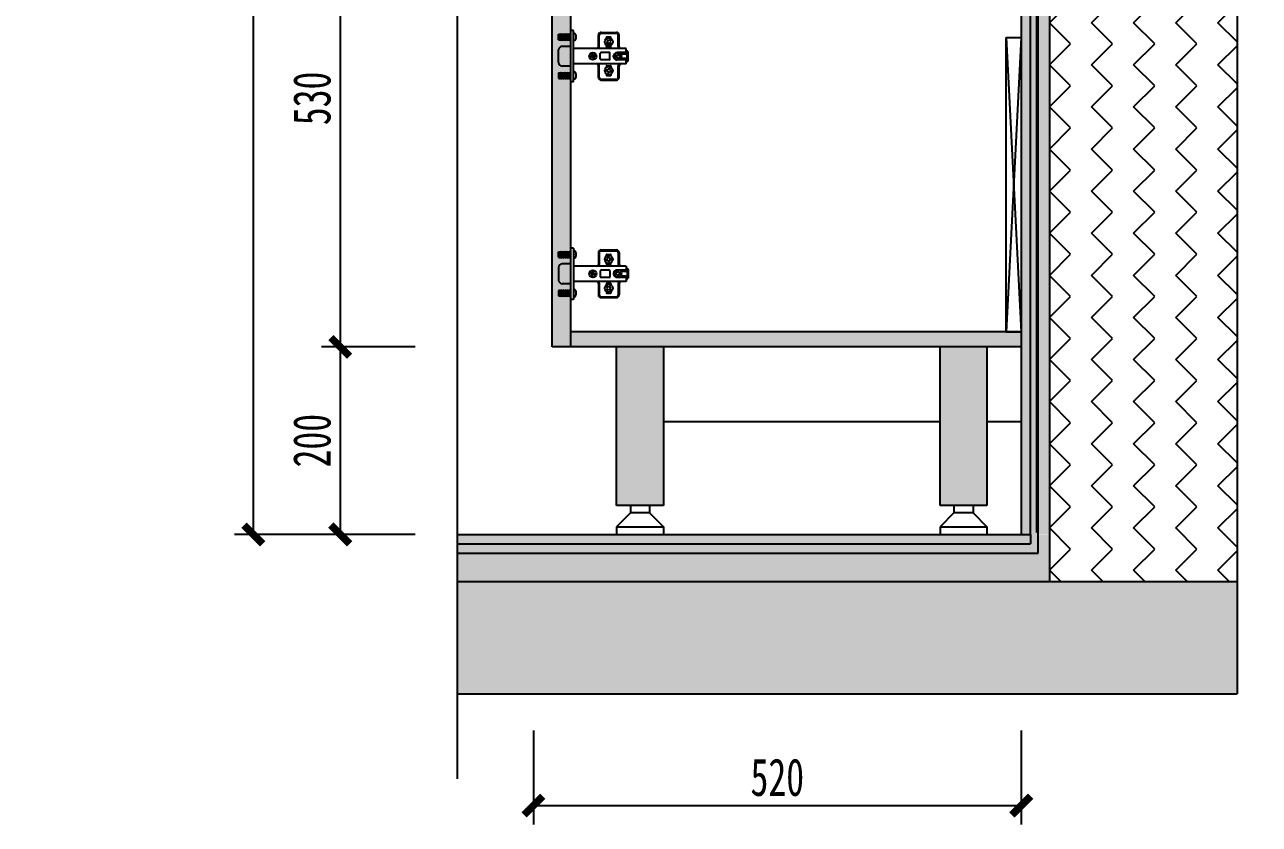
# Model space of a CAD drawing. Header units: millimetres. Extents: x 3111864 to 3154170, y -3068724 to -3044687.
# Drawn here: x 3146862 to 3148178, y -3051088 to -3050235 of the extents above; entities that cross this region are included whole.
import ezdxf

# ---------------------------------------------------------------- set-up
doc = ezdxf.new("R2010")
doc.units = ezdxf.units.MM
doc.header["$LTSCALE"] = 500
doc.header["$MEASUREMENT"] = 0
doc.header["$PDMODE"] = 2
doc.linetypes.add('$0$HIDDEN', pattern=[0.375, 0.25, -0.125])
doc.layers.get('0').update_dxf_attribs({"linetype": 'CONTINUOUS'})
doc.layers.get('DEFPOINTS').update_dxf_attribs({"linetype": 'CONTINUOUS'})
for name, color, linetype in [('4-Wide(立面宽线)', 4, 'CONTINUOUS'), ('A-土建墙（含管井、立管）', 6, 'CONTINUOUS'), ('E-立面填充', 250, 'CONTINUOUS'), ('E-立面轮廓线', 4, 'CONTINUOUS'), ('E-立面造型线', 3, 'CONTINUOUS'), ('PM-WALL', 2, 'CONTINUOUS'), ('W-尺寸', 5, 'CONTINUOUS'), ('W-索引符号', 2, 'CONTINUOUS')]:
    doc.layers.add(name, color=color, linetype=linetype)
doc.styles.add('DIM', font='SimSun.ttf', dxfattribs={"width": 0.7})
doc.dimstyles.new('20', dxfattribs={"dimscale": 20, "dimtxt": 2, "dimasz": 1, "dimexe": 1, "dimexo": 1, "dimgap": 0.5, "dimtad": 1, "dimdec": 0, "dimzin": 0, "dimdsep": 46, "dimtxsty": 'DIM', "dimblk": 'ARCHTICK', "dimcen": 0, "dimclrd": 5, "dimclre": 5, "dimclrt": 35, "dimadec": 0, "dimazin": 0, "dimtfac": 0.5, "dimtdec": 0, "dimtix": 1, "dimtmove": 2, "dimatfit": 2, "dimldrblk": 'A', "dimfxl": 0, "dimtolj": 1, "dimtzin": 0, "dimlwd": -1, "dimlwe": -1, "dimarcsym": 0})

# ---------------------------------------------------------------- blocks, each defined once
blk = doc.blocks.new('*U1124')
at = {"color": 35}
blk.add_lwpolyline([(85.193, 0), (1.439, 0), (2.549, -1.426, -0.901243), (2.145, -1.814), (-2.145, 1.814, 0.901243), (-2.549, 1.426), (-1.439, 0), (-85.193, 0)], format="xyb", dxfattribs=at)
blk = doc.blocks.new('_ArchTick')
at = {"color": 0, "linetype": 'ByBlock', "const_width": 0.4}
blk.add_lwpolyline([(-0.5, -0.5), (0.5, 0.5)], dxfattribs=at)
blk = doc.blocks.new('*D1150')
at = {"layer": 'DEFPOINTS', "color": 0, "ltscale": 100}
for p in [(3148132.1, -3050048.5), (3147198.8, -3050578.5), (3148132.1, -3050578.5)]:
    blk.add_point(p, dxfattribs=at)
at = {"layer": 'W-尺寸', "color": 5, "ltscale": 100}
for p, q in [((3147278.8, -3050048.5), (3147178.8, -3050048.5)), ((3147198.8, -3050048.5), (3147198.8, -3050578.5)), ((3147278.8, -3050578.5), (3147178.8, -3050578.5))]:
    blk.add_line(p, q, dxfattribs=at)
at = {"layer": 'W-尺寸', "color": 5, "ltscale": 100, "xscale": 20, "yscale": 20, "zscale": 20}
for p, rotation in [((3147198.8, -3050048.5), 90), ((3147198.8, -3050578.5), 270)]:
    blk.add_blockref('_ArchTick', p, dxfattribs=dict(at, rotation=rotation))
at = {"layer": 'W-尺寸', "color": 35, "ltscale": 100, "insert": (3147168.8, -3050313.5), "char_height": 40, "attachment_point": 5, "rotation": 90, "style": 'DIM'}
blk.add_mtext('\\A1;530', dxfattribs=at)
blk = doc.blocks.new('A')
for p, q in [((-1.435, 1.148), (-1.09, 1.437)), ((-1.09, 1.437), (0, 0)), ((-1.435, 1.148), (-0.369, 0)), ((-0.369, 0), (-2.127, 0)), ((-1.435, -1.148), (-0.369, 0)), ((-1.09, -1.437), (0, 0)), ((-1.435, -1.148), (-1.09, -1.437))]:
    blk.add_line(p, q)
for points in [[(-1.435, 1.148), (-1.09, 1.437), (-0.369, 0), (0, 0)], [(-1.435, -1.148), (-1.09, -1.437), (-0.369, 0), (0, 0)]]:
    blk.add_solid(points)
blk = doc.blocks.new('*D1151')
at = {"layer": 'DEFPOINTS', "color": 0, "ltscale": 100}
for p in [(3148132.1, -3050578.5), (3147198.8, -3050778.5), (3148118.6, -3050778.5)]:
    blk.add_point(p, dxfattribs=at)
at = {"layer": 'W-尺寸', "color": 5, "ltscale": 100}
for p, q in [((3147278.8, -3050578.5), (3147178.8, -3050578.5)), ((3147198.8, -3050578.5), (3147198.8, -3050778.5)), ((3147278.8, -3050778.5), (3147178.8, -3050778.5))]:
    blk.add_line(p, q, dxfattribs=at)
at = {"layer": 'W-尺寸', "color": 5, "ltscale": 100, "xscale": 20, "yscale": 20, "zscale": 20}
for p, rotation in [((3147198.8, -3050578.5), 90), ((3147198.8, -3050778.5), 270)]:
    blk.add_blockref('_ArchTick', p, dxfattribs=dict(at, rotation=rotation))
at = {"layer": 'W-尺寸', "color": 35, "ltscale": 100, "insert": (3147168.8, -3050678.5), "char_height": 40, "attachment_point": 5, "rotation": 90, "style": 'DIM'}
blk.add_mtext('\\A1;200', dxfattribs=at)
blk = doc.blocks.new('*D1152')
at = {"layer": 'DEFPOINTS', "color": 0, "ltscale": 100}
for p in [(3147106.2, -3047848.5), (3147278.8, -3047848.5), (3147256.7, -3050778.5)]:
    blk.add_point(p, dxfattribs=at)
at = {"layer": 'W-尺寸', "color": 5, "ltscale": 100}
for p, q in [((3147186.2, -3047848.5), (3147086.2, -3047848.5)), ((3147106.2, -3050778.5), (3147106.2, -3047848.5)), ((3147186.2, -3050778.5), (3147086.2, -3050778.5))]:
    blk.add_line(p, q, dxfattribs=at)
at = {"layer": 'W-尺寸', "color": 5, "ltscale": 100, "xscale": 20, "yscale": 20, "zscale": 20}
for p, rotation in [((3147106.2, -3047848.5), 90), ((3147106.2, -3050778.5), 270)]:
    blk.add_blockref('_ArchTick', p, dxfattribs=dict(at, rotation=rotation))
at = {"layer": 'W-尺寸', "color": 35, "ltscale": 100, "insert": (3147076.2, -3049313.5), "char_height": 40, "attachment_point": 5, "rotation": 90, "style": 'DIM'}
blk.add_mtext('\\A1;2930', dxfattribs=at)
blk = doc.blocks.new('*D1158')
at = {"layer": 'DEFPOINTS', "color": 0, "ltscale": 100}
for p in [(3147404.7, -3049948.8), (3147924.7, -3050007), (3147924.7, -3051067.7)]:
    blk.add_point(p, dxfattribs=at)
at = {"layer": 'W-尺寸', "color": 5, "ltscale": 100}
for p, q in [((3147404.7, -3050987.7), (3147404.7, -3051087.7)), ((3147924.7, -3050987.7), (3147924.7, -3051087.7)), ((3147404.7, -3051067.7), (3147924.7, -3051067.7))]:
    blk.add_line(p, q, dxfattribs=at)
at = {"layer": 'W-尺寸', "color": 5, "ltscale": 100, "xscale": 20, "yscale": 20, "zscale": 20, "rotation": 180}
blk.add_blockref('_ArchTick', (3147404.7, -3051067.7), dxfattribs=at)
at = {"layer": 'W-尺寸', "color": 5, "ltscale": 100, "xscale": 20, "yscale": 20, "zscale": 20}
blk.add_blockref('_ArchTick', (3147924.7, -3051067.7), dxfattribs=at)
at = {"layer": 'W-尺寸', "color": 35, "ltscale": 100, "insert": (3147664.7, -3051037.7), "char_height": 40, "attachment_point": 5, "style": 'DIM'}
blk.add_mtext('\\A1;520', dxfattribs=at)

msp = doc.modelspace()

# ---------------------------------------------------------------- hatches: boundary and pattern name
at = {"ltscale": 0.15}
h = msp.add_hatch(dxfattribs=at)
h.set_pattern_fill('AR-CONC', color=146, scale=3, angle=135, style=0)
h.set_pattern_definition([(185, (68082.055, -124554.0694), (-3.526601382, 4.2028395104), [0.5715, -6.2865]), (130, (68082.055, -124554.0694), (-3.305310196, -4.80053667), [0.4572, -5.0292]), (235.451, (68081.7613, -124553.719), (-6.831907105, -0.5976647425), [0.4857, -5.3427]), (181.1842, (68080.9775, -124555.147), (-4.858602386, 6.642307297), [0.85725, -9.42975]), (231.6356, (68080.573, -124554.5935), (-10.284792974, -0.21258433), [0.72855, -8.01405]), (126.184, (68080.9775, -124555.147), (-10.28479156, -0.21256716), [0.6858, -7.5438]), (156, (68080.708, -124554.339), (-1.046858041, 5.3856165386), [0.5715, -6.2865]), (101, (68080.708, -124554.339), (-5.218235796, -2.596197796), [0.4572, -5.0292]), (206.4514, (68080.621, -124553.89), (-6.265093682, 2.7894011885), [0.4857, -5.3427]), (172.5, (68082.0551, -124554.0694), (-1.8592024102, -1.728164072), [0, -4.96824, 0, -5.1054, 0, -5.04825]), (142.5, (68082.0551, -124554.0694), (-3.5426100082, -0.7076918196), [0, -2.91084, 0, -4.85394, 0, -1.92405]), (102.5, (68083.2567, -124555.271), (-2.7547858675, 2.997835891), [0, -1.905, 0, -5.9436, 0, -7.8867]), (92.5, (68083.7955, -124555.8098), (-3.6816717864, 2.6029171325), [0, -2.4765, 0, -3.94716, 0, -5.6007])])
h.paths.add_polyline_path([(3147942.71, -3050778.548), (3147954.71, -3050778.548), (3147954.71, -3047848.548), (3147942.71, -3047848.548)])
h.paths.add_polyline_path([(3147942.71, -3050777.965), (3147954.71, -3050777.965), (3147954.71, -3050798.548), (3147942.71, -3050798.548)])
h.paths.add_polyline_path([(3147323.673, -3050798.548), (3147954.71, -3050798.548), (3147954.71, -3050828.548), (3147323.673, -3050828.548)])
h = msp.add_hatch()
h.set_pattern_fill('ANSI36', color=8, scale=2, angle=90, style=0)
h.set_pattern_definition([(135, (3023400.641, -3118863.103), (-6.17392608, 1.68379802), [7.9375, -1.5875, 0, -1.5875])])
h.paths.add_polyline_path([(3147934.71, -3049378.548), (3147924.71, -3049378.548), (3147924.71, -3050778.548), (3147934.71, -3050778.548)])
h = msp.add_hatch()
h.set_pattern_fill('AR-SAND', color=146, angle=90, style=0)
h.set_pattern_definition([(127.5, (3023400.641, -3118863.1029), (-2.447066187, -0.080001565), [0, -1.9304, 0, -2.159, 0, -2.06375]), (97.5, (3023400.641, -3118863.103), (-3.5841255, 2.247616416), [0, -1.0414, 0, -1.7399, 0, -0.66675]), (57.5, (3023400.641, -3118864.665), (-0.007185923, 3.95496185), [0, -0.635, 0, -2.286, 0, -2.9845]), (47.5, (3023400.641, -3118864.665), (-1.11464662, 3.81778226), [0, -0.3175, 0, -1.4986, 0, -1.7145])])
h.paths.add_polyline_path([(3147942.734, -3049378.548), (3147934.71, -3049378.548), (3147934.71, -3050788.548), (3147942.756, -3050788.548)])
h = msp.add_hatch()
h.set_pattern_fill('ANSI36', color=8, scale=2, angle=90, style=0)
h.set_pattern_definition([(135, (0, 0), (-6.1739260832, 1.6837980227), [7.9375, -1.5875, 0, -1.5875])])
h.paths.add_polyline_path([(3147323.673, -3050788.548), (3147323.673, -3050778.548), (3147934.71, -3050778.642), (3147934.71, -3050788.548)])
h = msp.add_hatch()
h.set_pattern_fill('AR-SAND', color=146, angle=90, style=0)
h.set_pattern_definition([(127.5, (0, 0), (-2.44706618665, -0.0800015648), [0, -1.9304, 0, -2.159, 0, -2.06375]), (97.5, (0, 0), (-3.5841255028, 2.2476164157), [0, -1.0414, 0, -1.7399, 0, -0.66675]), (57.5, (-1e-16, -1.562), (-0.0071859234, 3.9549618512), [0, -0.635, 0, -2.286, 0, -2.9845]), (47.5, (-1e-16, -1.562), (-1.1146466163, 3.8177822624), [0, -0.3175, 0, -1.4986, 0, -1.7145])])
h.paths.add_polyline_path([(3147942.71, -3050798.548), (3147942.71, -3050788.548), (3147323.673, -3050788.548), (3147323.673, -3050798.548)])
at = {"layer": 'E-立面填充', "ltscale": 0.15}
h = msp.add_hatch(dxfattribs=at)
h.set_pattern_fill('ZIGZAG', color=256, scale=10, angle=45, style=0)
h.set_pattern_definition([(45, (3147954.71, -3050816.526), (4e-15, 44.9013), [31.75, -31.75]), (135, (3147977.16, -3050794.075), (-44.9013, 4e-15), [31.75, -31.75])])
h.paths.add_polyline_path([(3147954.71, -3048228.548), (3148154.71, -3048228.548), (3148154.71, -3050828.548), (3147954.71, -3050828.548)])
h = msp.add_hatch(color=256, dxfattribs=at)
edge = h.paths.add_edge_path(flags=17)
edge.add_line((3150955.058, -3050828.548), (3150955.058, -3050948.548))
h.paths.add_polyline_path([(3146348.558, -3050948.548), (3146348.558, -3050828.548), (3144655.036, -3050828.548), (3144655.036, -3050948.548)])
h = msp.add_hatch(color=256, dxfattribs=at)
h.paths.add_polyline_path([(3148154.71, -3050828.548), (3148054.71, -3050828.548), (3148054.71, -3050948.548), (3148154.71, -3050948.548)])
h.paths.add_polyline_path([(3147323.673, -3050828.548), (3147323.673, -3050948.548), (3148054.71, -3050948.548), (3148054.71, -3050828.548)])
at = {"layer": 'W-尺寸', "ltscale": 100}
h = msp.add_hatch(dxfattribs=at)
h.set_pattern_fill('FB木纹中SC300', color=251, scale=15, angle=45, style=0, pattern_type=2)
h.set_pattern_definition([(45, (3147444.71, -3050578.55), (-42.4264, 42.4264), [12, -18, 6, -24]), (45, (3147473.35, -3050547.79), (-42.4264, 42.4264), [12, -48]), (45, (3147466.984, -3050549.91), (-42.4264, 42.4264), [6, -54]), (45, (3147442.59, -3050572.184), (-42.4264, 42.4264), [3, -42, 3, -12]), (45, (3147455.32, -3050555.213), (-42.4264, 42.4264), [12, -18, 3, -27]), (45, (3147443.65, -3050564.76), (-42.4264, 42.4264), [9, -51]), (45, (3147453.196, -3050553.09), (-42.4264, 42.4264), [18, -42]), (45, (3147439.41, -3050564.76), (-42.4264, 42.4264), [12, -48]), (45, (3147455.32, -3050546.73), (-42.4264, 42.4264), [30, -30]), (45, (3147440.47, -3050557.334), (-42.4264, 42.4264), [6, -18, 12, -24]), (45, (3147469.106, -3050526.575), (-42.4264, 42.4264), [12, -48]), (45, (3147459.56, -3050534), (-42.4264, 42.4264), [6, -54]), (45, (3147450.014, -3050541.425), (-42.4264, 42.4264), [6, -54]), (45, (3147427.74, -3050561.58), (-42.4264, 42.4264), [12, -48]), (45, (3147447.89, -3050539.303), (-42.4264, 42.4264), [12, -48]), (45, (3147445.77, -3050537.18), (-42.4264, 42.4264), [12, -12, 12, -24]), (45, (3147435.165, -3050543.546), (-42.4264, 42.4264), [6, -30, 12, -12]), (45, (3147442.59, -3050534), (-42.4264, 42.4264), [18, -42]), (45, (3147440.47, -3050531.88), (-42.4264, 42.4264), [12, -48]), (45, (3147422.437, -3050547.79), (-42.4264, 42.4264), [18, -24, 6, -12]), (45, (3147420.315, -3050545.67), (-42.4264, 42.4264), [30, -30]), (45, (3147444.71, -3050519.15), (-42.4264, 42.4264), [6, -54]), (45, (3147430.92, -3050530.82), (-42.4264, 42.4264), [12, -48]), (45, (3147421.376, -3050538.24), (-42.4264, 42.4264), [6, -24, 6, -24]), (45, (3147416.07, -3050541.425), (-42.4264, 42.4264), [6, -18, 12, -24]), (45, (3147423.5, -3050531.88), (-42.4264, 42.4264), [6, -30, 6, -18]), (45, (3147430.92, -3050522.33), (-42.4264, 42.4264), [18, -42]), (45, (3147411.83, -3050537.18), (-42.4264, 42.4264), [12, -48]), (45, (3147431.98, -3050514.91), (-42.4264, 42.4264), [6, -54]), (45, (3147439.41, -3050505.36), (-42.4264, 42.4264), [6, -54]), (59.0362, (3147471.227, -3050545.667), (42.4264, 42.4264), [6.18, -241.2063]), (59.0362, (3147465.924, -3050531.879), (42.4264, 42.4264), [6.18, -241.2063]), (59.0362, (3147436.225, -3050510.665), (42.4264, 42.4264), [6.18, -241.2063]), (59.0362, (3147439.407, -3050539.303), (42.4264, 42.4264), [6.18, -241.2063]), (59.0362, (3147441.528, -3050524.454), (42.4264, 42.4264), [6.18, -241.2063]), (59.0362, (3147448.953, -3050523.393), (42.4264, 42.4264), [6.18, -241.2063]), (59.0362, (3147420.315, -3050537.182), (42.4264, 42.4264), [6.18, -241.2063]), (59.0362, (3147439.407, -3050522.333), (42.4264, 42.4264), [6.18, -241.2063]), (59.0362, (3147463.802, -3050529.757), (42.4264, 42.4264), [12.36, -235.0263]), (59.0362, (3147456.378, -3050530.818), (42.4264, 42.4264), [12.36, -235.0263]), (59.0362, (3147454.256, -3050528.697), (42.4264, 42.4264), [12.36, -235.0263]), (210.9638, (3147455.317, -3050555.213), (-42.4264, -42.4264), [6.18, -12.36, 6.18, -222.6663]), (210.9638, (3147440.468, -3050557.334), (-42.4264, -42.4264), [6.18, -241.2063]), (210.9638, (3147421.376, -3050538.243), (-42.4264, -42.4264), [12.36, -235.0263]), (239.0362, (3147473.348, -3050547.789), (-42.4264, -42.4264), [6.18, -241.2063]), (30.9638, (3147481.834, -3050539.303), (42.4264, 42.4264), [6.18, -241.2063]), (30.9638, (3147454.256, -3050537.182), (42.4264, 42.4264), [6.18, -241.2063]), (30.9638, (3147455.317, -3050521.272), (42.4264, 42.4264), [6.18, -241.2063]), (30.9638, (3147435.165, -3050535.06), (42.4264, 42.4264), [6.18, -241.2063]), (30.9638, (3147425.619, -3050534), (42.4264, 42.4264), [6.18, -241.2063]), (30.9638, (3147427.74, -3050527.636), (42.4264, 42.4264), [6.18, -241.2063]), (30.9638, (3147435.165, -3050535.06), (42.4264, 42.4264), [6.18, -241.2063]), (30.9638, (3147441.528, -3050515.969), (42.4264, 42.4264), [24.72, -222.6663]), (30.9638, (3147444.71, -3050570.062), (42.4264, 42.4264), [24.72, -222.6663]), (30.9638, (3147445.771, -3050562.638), (42.4264, 42.4264), [24.72, -222.6663]), (30.9638, (3147447.892, -3050556.274), (42.4264, 42.4264), [6.18, -12.36, 12.36, -216.4863]), (30.9638, (3147444.71, -3050553.092), (42.4264, 42.4264), [12.36, -12.36, 12.36, -210.3063]), (30.9638, (3147436.225, -3050553.092), (42.4264, 42.4264), [24.72, -222.6663]), (30.9638, (3147428.8, -3050554.153), (42.4264, 42.4264), [24.72, -222.6663]), (30.9638, (3147426.679, -3050552.031), (42.4264, 42.4264), [24.72, -222.6663]), (30.9638, (3147443.65, -3050509.605), (42.4264, 42.4264), [6.18, -241.2063]), (30.9638, (3147443.65, -3050501.12), (42.4264, 42.4264), [12.36, -235.0263]), (30.9638, (3147420.315, -3050528.697), (42.4264, 42.4264), [12.36, -235.0263]), (30.9638, (3147453.196, -3050570.062), (42.4264, 42.4264), [24.72, -222.6663]), (30.9638, (3147448.953, -3050514.908), (42.4264, 42.4264), [18.54, -228.8463]), (30.9638, (3147456.378, -3050513.847), (42.4264, 42.4264), [37.08, -210.3063])])
h.paths.add_polyline_path([(3147888.139, -3050578.548), (3147838.139, -3050578.548), (3147838.139, -3050747.487), (3147888.139, -3050747.487)])
h.paths.add_polyline_path([(3147543.35, -3050578.548), (3147493.35, -3050578.548), (3147493.35, -3050747.487), (3147543.35, -3050747.487)])
h.paths.add_polyline_path([(3147924.71, -3050562.548), (3147444.71, -3050562.548), (3147444.71, -3050578.548), (3147924.71, -3050578.548)])
h.paths.add_polyline_path([(3147444.71, -3050048.548), (3147424.71, -3050048.548), (3147424.71, -3050578.548), (3147444.71, -3050578.548)])

# ---------------------------------------------------------------- linework, layer by layer
at = {"color": 1, "linetype": '$0$HIDDEN', "const_width": 2, "elevation": 0}
msp.add_lwpolyline([(3147940.993, -3050776.619), (3147940.993, -3049378.548)], dxfattribs=at)
at = {"layer": '4-Wide(立面宽线)', "color": 4}
msp.add_line((3147323.673, -3050778.548), (3147708.623, -3050778.548), dxfattribs=at)
msp.add_lwpolyline([(3147934.71, -3050778.642), (3147934.71, -3050788.548)], dxfattribs=at)
at = {"layer": 'A-土建墙（含管井、立管）', "color": 6}
for p, q in [((3148154.71, -3047728.548), (3148154.71, -3050948.548)), ((3147954.71, -3047848.548), (3147954.71, -3050828.548)), ((3147323.673, -3050828.548), (3148154.71, -3050828.548)), ((3147323.673, -3050948.548), (3148154.71, -3050948.548))]:
    msp.add_line(p, q, dxfattribs=at)
at = {"layer": 'E-立面轮廓线'}
msp.add_line((3147323.673, -3050778.548), (3147934.71, -3050778.548), dxfattribs=at)
at = {"layer": 'E-立面造型线', "ltscale": 0.15}
msp.add_line((3147924.71, -3049378.548), (3147924.71, -3050658.548), dxfattribs=at)
at = {"layer": 'E-立面造型线'}
for p, q in [((3147424.71, -3050578.548), (3147424.71, -3049968.548)), ((3147444.71, -3050578.548), (3147444.71, -3049968.548)), ((3147924.71, -3049968.548), (3147924.71, -3050578.548)), ((3147924.71, -3050562.548), (3147444.71, -3050562.548)), ((3147924.71, -3050578.548), (3147424.71, -3050578.548)), ((3147493.35, -3050747.487), (3147493.35, -3050578.548)), ((3147543.35, -3050578.548), (3147543.35, -3050747.487)), ((3147838.139, -3050747.487), (3147838.139, -3050578.548)), ((3147888.139, -3050578.548), (3147888.139, -3050747.487)), ((3147924.71, -3050578.548), (3147924.71, -3050778.548)), ((3147838.139, -3050658.548), (3147543.35, -3050658.548)), ((3147617.579, -3050658.548), (3147543.35, -3050658.548)), ((3147924.71, -3050658.548), (3147888.139, -3050658.548)), ((3147543.35, -3050747.487), (3147493.35, -3050747.487)), ((3147508.173, -3050755.348), (3147493.35, -3050770.38)), ((3147508.173, -3050747.487), (3147508.173, -3050755.348)), ((3147528.527, -3050755.348), (3147508.173, -3050755.348)), ((3147528.527, -3050747.487), (3147528.527, -3050755.348)), ((3147528.527, -3050755.348), (3147543.35, -3050770.38)), ((3147888.139, -3050747.487), (3147838.139, -3050747.487)), ((3147852.962, -3050755.348), (3147838.139, -3050770.38)), ((3147852.962, -3050747.487), (3147852.962, -3050755.348)), ((3147873.316, -3050755.348), (3147852.962, -3050755.348)), ((3147873.316, -3050747.487), (3147873.316, -3050755.348)), ((3147873.316, -3050755.348), (3147888.139, -3050770.38)), ((3147493.35, -3050770.38), (3147493.35, -3050778.548)), ((3147493.35, -3050770.38), (3147543.35, -3050770.38)), ((3147543.35, -3050770.38), (3147543.35, -3050778.548)), ((3147838.139, -3050770.38), (3147838.139, -3050778.548)), ((3147838.139, -3050770.38), (3147888.139, -3050770.38)), ((3147888.139, -3050770.38), (3147888.139, -3050778.548))]:
    msp.add_line(p, q, dxfattribs=at)
at = {"layer": 'E-立面造型线', "color": 44}
for p, q in [((3147447.59, -3050241.188), (3147444.71, -3050241.188)), ((3147447.59, -3050295.908), (3147447.59, -3050241.188)), ((3147431.649, -3050245.109), (3147433.569, -3050244.629)), ((3147431.649, -3050250.869), (3147431.649, -3050245.109)), ((3147431.649, -3050250.869), (3147433.569, -3050251.349)), ((3147433.569, -3050245.109), (3147435.489, -3050244.629)), ((3147433.569, -3050251.349), (3147433.569, -3050244.629)), ((3147433.569, -3050250.869), (3147435.489, -3050251.349)), ((3147435.489, -3050245.109), (3147437.409, -3050244.629)), ((3147435.489, -3050251.349), (3147435.489, -3050244.629)), ((3147435.489, -3050250.869), (3147437.409, -3050251.349)), ((3147437.409, -3050245.109), (3147439.329, -3050244.629)), ((3147437.409, -3050251.349), (3147437.409, -3050244.629)), ((3147437.409, -3050250.869), (3147439.329, -3050251.349)), ((3147439.329, -3050245.109), (3147441.249, -3050244.629)), ((3147439.329, -3050251.349), (3147439.329, -3050244.629)), ((3147439.329, -3050250.869), (3147441.249, -3050251.349)), ((3147441.249, -3050245.109), (3147443.169, -3050244.629)), ((3147441.249, -3050251.349), (3147441.249, -3050244.629)), ((3147441.249, -3050250.869), (3147443.169, -3050251.349)), ((3147443.169, -3050251.349), (3147443.169, -3050244.629)), ((3147443.169, -3050245.109), (3147444.71, -3050244.724)), ((3147443.169, -3050250.869), (3147444.71, -3050251.255)), ((3147449.03, -3050244.149), (3147447.59, -3050244.149)), ((3147449.03, -3050251.829), (3147447.59, -3050251.829)), ((3147450.47, -3050247.509), (3147449.98, -3050247.509)), ((3147449.98, -3050248.469), (3147449.98, -3050247.509)), ((3147450.47, -3050248.469), (3147449.98, -3050248.469)), ((3147473.99, -3050258.468), (3147473.99, -3050245.988)), ((3147474.95, -3050258.468), (3147474.95, -3050245.988)), ((3147476.87, -3050243.108), (3147493.19, -3050243.108)), ((3147476.87, -3050244.068), (3147493.19, -3050244.068)), ((3147484.013, -3050253.145), (3147481.408, -3050255.541)), ((3147484.988, -3050254.205), (3147482.382, -3050256.601)), ((3147482.63, -3050249.596), (3147482.63, -3050248.388)), ((3147483.774, -3050250.757), (3147482.714, -3050251.732)), ((3147482.714, -3050251.732), (3147484.013, -3050253.145)), ((3147483.11, -3050247.908), (3147486.95, -3050247.908)), ((3147483.774, -3050250.757), (3147485.073, -3050252.17)), ((3147484.988, -3050254.205), (3147486.287, -3050255.618)), ((3147487.679, -3050249.775), (3147485.073, -3050252.17)), ((3147488.653, -3050250.835), (3147486.048, -3050253.23)), ((3147486.048, -3050253.23), (3147487.347, -3050254.644)), ((3147487.347, -3050254.644), (3147486.287, -3050255.618)), ((3147487.43, -3050249.596), (3147487.43, -3050248.388)), ((3147495.11, -3050258.245), (3147495.11, -3050245.988)), ((3147496.07, -3050258.245), (3147496.07, -3050245.988)), ((3147908.71, -3050248.548), (3147924.71, -3050562.548)), ((3147924.71, -3050248.548), (3147908.71, -3050562.548)), ((3147908.71, -3050562.548), (3147908.71, -3050248.548)), ((3147908.71, -3050248.548), (3147924.71, -3050248.548)), ((3147431.649, -3050275.268), (3147431.649, -3050261.828)), ((3147444.71, -3050257.988), (3147435.489, -3050257.988)), ((3147503.626, -3050260.388), (3147447.59, -3050260.388)), ((3147467.041, -3050268.416), (3147464.327, -3050269.379)), ((3147466.37, -3050265.089), (3147467.333, -3050267.803)), ((3147467.275, -3050264.768), (3147468.238, -3050267.482)), ((3147471.565, -3050266.811), (3147468.85, -3050267.774)), ((3147471.886, -3050267.716), (3147469.171, -3050268.679)), ((3147475.786, -3050271.428), (3147475.786, -3050265.668)), ((3147485.386, -3050264.708), (3147476.746, -3050264.708)), ((3147482.63, -3050257.988), (3147482.63, -3050256.78)), ((3147483.11, -3050258.468), (3147486.95, -3050258.468)), ((3147486.346, -3050271.428), (3147486.346, -3050265.668)), ((3147487.43, -3050257.988), (3147487.43, -3050256.78)), ((3147490.186, -3050269.028), (3147490.186, -3050268.068)), ((3147490.987, -3050268.39), (3147494.028, -3050269.088)), ((3147491.309, -3050266.986), (3147494.35, -3050267.685)), ((3147503.626, -3050264.708), (3147494.026, -3050264.708)), ((3147494.78, -3050265.814), (3147494.35, -3050267.685)), ((3147494.78, -3050265.814), (3147496.184, -3050266.136)), ((3147496.184, -3050266.136), (3147495.754, -3050268.007)), ((3147495.754, -3050268.007), (3147498.794, -3050268.706)), ((3147502.666, -3050266.148), (3147497.888, -3050266.148)), ((3147503.626, -3050265.188), (3147503.626, -3050260.388)), ((3147504.986, -3050263.062), (3147503.626, -3050262.654)), ((3147504.026, -3050263.777), (3147503.626, -3050263.657)), ((3147504.71, -3050272.399), (3147504.71, -3050264.696)), ((3147505.67, -3050273.113), (3147505.67, -3050263.982)), ((3147444.71, -3050279.108), (3147435.489, -3050279.108)), ((3147503.626, -3050276.708), (3147447.59, -3050276.708)), ((3147467.362, -3050269.321), (3147464.648, -3050270.284)), ((3147467.975, -3050269.613), (3147468.938, -3050272.327)), ((3147468.88, -3050269.292), (3147469.843, -3050272.006)), ((3147473.99, -3050291.108), (3147473.99, -3050278.628)), ((3147474.95, -3050291.108), (3147474.95, -3050278.628)), ((3147485.386, -3050272.388), (3147476.746, -3050272.388)), ((3147482.63, -3050279.108), (3147482.63, -3050280.316)), ((3147483.11, -3050278.628), (3147486.95, -3050278.628)), ((3147484.92, -3050281.174), (3147484.49, -3050283.045)), ((3147484.92, -3050281.174), (3147486.323, -3050281.496)), ((3147486.323, -3050281.496), (3147485.893, -3050283.367)), ((3147487.43, -3050279.108), (3147487.43, -3050280.316)), ((3147494.028, -3050269.088), (3147493.598, -3050270.959)), ((3147493.598, -3050270.959), (3147495.001, -3050271.282)), ((3147503.626, -3050272.388), (3147494.026, -3050272.388)), ((3147495.431, -3050269.411), (3147495.001, -3050271.282)), ((3147495.11, -3050291.108), (3147495.11, -3050278.851)), ((3147495.431, -3050269.411), (3147498.472, -3050270.109)), ((3147496.07, -3050291.108), (3147496.07, -3050278.851)), ((3147502.666, -3050270.948), (3147497.888, -3050270.948)), ((3147503.626, -3050276.708), (3147503.626, -3050271.908)), ((3147503.626, -3050273.439), (3147504.026, -3050273.319)), ((3147503.626, -3050274.441), (3147504.986, -3050274.033)), ((3147431.649, -3050286.226), (3147433.569, -3050285.746)), ((3147431.649, -3050286.226), (3147431.649, -3050291.986)), ((3147431.649, -3050291.986), (3147433.569, -3050292.466)), ((3147433.569, -3050285.746), (3147433.569, -3050292.466)), ((3147433.569, -3050286.226), (3147435.489, -3050285.746)), ((3147433.569, -3050291.986), (3147435.489, -3050292.466)), ((3147435.489, -3050285.746), (3147435.489, -3050292.466)), ((3147435.489, -3050286.226), (3147437.409, -3050285.746)), ((3147435.489, -3050291.986), (3147437.409, -3050292.466)), ((3147437.409, -3050285.746), (3147437.409, -3050292.466)), ((3147437.409, -3050286.226), (3147439.329, -3050285.746)), ((3147437.409, -3050291.986), (3147439.329, -3050292.466)), ((3147439.329, -3050285.746), (3147439.329, -3050292.466)), ((3147439.329, -3050286.226), (3147441.249, -3050285.746)), ((3147439.329, -3050291.986), (3147441.249, -3050292.466)), ((3147441.249, -3050285.746), (3147441.249, -3050292.466)), ((3147441.249, -3050286.226), (3147443.169, -3050285.746)), ((3147441.249, -3050291.986), (3147443.169, -3050292.466)), ((3147443.169, -3050285.746), (3147443.169, -3050292.466)), ((3147443.169, -3050286.226), (3147444.71, -3050285.84)), ((3147443.169, -3050291.986), (3147444.71, -3050292.371)), ((3147449.03, -3050285.266), (3147447.59, -3050285.266)), ((3147449.03, -3050292.946), (3147447.59, -3050292.946)), ((3147449.98, -3050288.626), (3147449.98, -3050289.586)), ((3147450.47, -3050288.626), (3147449.98, -3050288.626)), ((3147450.47, -3050289.586), (3147449.98, -3050289.586)), ((3147476.87, -3050293.028), (3147493.19, -3050293.028)), ((3147476.87, -3050293.988), (3147493.19, -3050293.988)), ((3147480.718, -3050283.656), (3147484.168, -3050284.448)), ((3147481.04, -3050282.252), (3147484.49, -3050283.045)), ((3147482.63, -3050287.5), (3147482.63, -3050288.708)), ((3147483.11, -3050289.188), (3147486.95, -3050289.188)), ((3147484.168, -3050284.448), (3147483.738, -3050286.319)), ((3147483.738, -3050286.319), (3147485.141, -3050286.642)), ((3147485.571, -3050284.771), (3147485.141, -3050286.642)), ((3147485.571, -3050284.771), (3147489.021, -3050285.563)), ((3147485.893, -3050283.367), (3147489.343, -3050284.16)), ((3147487.43, -3050287.5), (3147487.43, -3050288.708)), ((3147447.59, -3050295.908), (3147444.71, -3050295.908)), ((3147431.649, -3050477.109), (3147433.569, -3050476.629)), ((3147431.649, -3050482.869), (3147431.649, -3050477.109)), ((3147433.569, -3050483.349), (3147433.569, -3050476.629)), ((3147433.569, -3050477.109), (3147435.489, -3050476.629)), ((3147435.489, -3050483.349), (3147435.489, -3050476.629)), ((3147435.489, -3050477.109), (3147437.409, -3050476.629)), ((3147437.409, -3050483.349), (3147437.409, -3050476.629)), ((3147437.409, -3050477.109), (3147439.329, -3050476.629)), ((3147439.329, -3050483.349), (3147439.329, -3050476.629)), ((3147439.329, -3050477.109), (3147441.249, -3050476.629)), ((3147441.249, -3050483.349), (3147441.249, -3050476.629)), ((3147441.249, -3050477.109), (3147443.169, -3050476.629)), ((3147443.169, -3050483.349), (3147443.169, -3050476.629)), ((3147443.169, -3050477.109), (3147444.71, -3050476.724)), ((3147447.59, -3050473.188), (3147444.71, -3050473.188)), ((3147447.59, -3050473.188), (3147447.59, -3050527.908)), ((3147449.03, -3050476.149), (3147447.59, -3050476.149)), ((3147473.99, -3050477.988), (3147473.99, -3050490.468)), ((3147474.95, -3050477.988), (3147474.95, -3050490.468)), ((3147476.87, -3050475.108), (3147493.19, -3050475.108)), ((3147476.87, -3050476.068), (3147493.19, -3050476.068)), ((3147495.11, -3050477.988), (3147495.11, -3050490.245)), ((3147496.07, -3050477.988), (3147496.07, -3050490.245)), ((3147431.649, -3050482.869), (3147433.569, -3050483.349)), ((3147433.569, -3050482.869), (3147435.489, -3050483.349)), ((3147435.489, -3050482.869), (3147437.409, -3050483.349)), ((3147444.71, -3050489.988), (3147435.489, -3050489.988)), ((3147437.409, -3050482.869), (3147439.329, -3050483.349)), ((3147439.329, -3050482.869), (3147441.249, -3050483.349)), ((3147441.249, -3050482.869), (3147443.169, -3050483.349)), ((3147443.169, -3050482.869), (3147444.71, -3050483.255)), ((3147449.03, -3050483.829), (3147447.59, -3050483.829)), ((3147503.626, -3050492.388), (3147447.59, -3050492.388)), ((3147449.98, -3050480.469), (3147449.98, -3050479.509)), ((3147450.47, -3050479.509), (3147449.98, -3050479.509)), ((3147450.47, -3050480.469), (3147449.98, -3050480.469)), ((3147480.718, -3050485.44), (3147484.168, -3050484.647)), ((3147481.04, -3050486.843), (3147484.49, -3050486.051)), ((3147482.63, -3050481.596), (3147482.63, -3050480.388)), ((3147482.63, -3050489.988), (3147482.63, -3050488.78)), ((3147483.11, -3050479.908), (3147486.95, -3050479.908)), ((3147483.11, -3050490.468), (3147486.95, -3050490.468)), ((3147483.738, -3050482.776), (3147485.141, -3050482.454)), ((3147484.168, -3050484.647), (3147483.738, -3050482.776)), ((3147484.92, -3050487.922), (3147484.49, -3050486.051)), ((3147484.92, -3050487.922), (3147486.323, -3050487.599)), ((3147485.571, -3050484.325), (3147485.141, -3050482.454)), ((3147485.571, -3050484.325), (3147489.021, -3050483.532)), ((3147485.893, -3050485.728), (3147489.343, -3050484.936)), ((3147486.323, -3050487.599), (3147485.893, -3050485.728)), ((3147487.43, -3050481.596), (3147487.43, -3050480.388)), ((3147487.43, -3050489.988), (3147487.43, -3050488.78)), ((3147503.626, -3050492.388), (3147503.626, -3050497.188)), ((3147431.649, -3050493.828), (3147431.649, -3050507.268)), ((3147467.041, -3050500.679), (3147464.327, -3050499.716)), ((3147467.362, -3050499.774), (3147464.648, -3050498.811)), ((3147466.37, -3050504.006), (3147467.333, -3050501.292)), ((3147467.275, -3050504.327), (3147468.238, -3050501.613)), ((3147467.975, -3050499.482), (3147468.938, -3050496.768)), ((3147471.565, -3050502.284), (3147468.85, -3050501.321)), ((3147468.88, -3050499.803), (3147469.843, -3050497.089)), ((3147471.886, -3050501.379), (3147469.171, -3050500.416)), ((3147475.786, -3050497.668), (3147475.786, -3050503.428)), ((3147485.386, -3050496.708), (3147476.746, -3050496.708)), ((3147485.386, -3050504.388), (3147476.746, -3050504.388)), ((3147486.346, -3050497.668), (3147486.346, -3050503.428)), ((3147490.186, -3050500.068), (3147490.186, -3050501.028)), ((3147490.987, -3050500.706), (3147494.028, -3050500.007)), ((3147491.309, -3050502.109), (3147494.35, -3050501.411)), ((3147493.598, -3050498.136), (3147495.001, -3050497.814)), ((3147494.028, -3050500.007), (3147493.598, -3050498.136)), ((3147503.626, -3050496.708), (3147494.026, -3050496.708)), ((3147503.626, -3050504.388), (3147494.026, -3050504.388)), ((3147494.78, -3050503.282), (3147494.35, -3050501.411)), ((3147494.78, -3050503.282), (3147496.184, -3050502.959)), ((3147495.431, -3050499.685), (3147495.001, -3050497.814)), ((3147495.431, -3050499.685), (3147498.472, -3050498.986)), ((3147495.754, -3050501.088), (3147498.794, -3050500.39)), ((3147496.184, -3050502.959), (3147495.754, -3050501.088)), ((3147502.666, -3050498.148), (3147497.888, -3050498.148)), ((3147502.666, -3050502.948), (3147497.888, -3050502.948)), ((3147503.626, -3050494.654), (3147504.986, -3050495.062)), ((3147503.626, -3050495.657), (3147504.026, -3050495.777)), ((3147503.626, -3050503.908), (3147503.626, -3050508.708)), ((3147504.026, -3050505.319), (3147503.626, -3050505.439)), ((3147504.71, -3050496.696), (3147504.71, -3050504.399)), ((3147505.67, -3050495.982), (3147505.67, -3050505.113)), ((3147431.649, -3050518.226), (3147433.569, -3050517.746)), ((3147431.649, -3050518.226), (3147431.649, -3050523.986)), ((3147433.569, -3050518.226), (3147435.489, -3050517.746)), ((3147433.569, -3050517.746), (3147433.569, -3050524.466)), ((3147444.71, -3050511.108), (3147435.489, -3050511.108)), ((3147435.489, -3050518.226), (3147437.409, -3050517.746)), ((3147435.489, -3050517.746), (3147435.489, -3050524.466)), ((3147437.409, -3050518.226), (3147439.329, -3050517.746)), ((3147437.409, -3050517.746), (3147437.409, -3050524.466)), ((3147439.329, -3050518.226), (3147441.249, -3050517.746)), ((3147439.329, -3050517.746), (3147439.329, -3050524.466)), ((3147441.249, -3050518.226), (3147443.169, -3050517.746)), ((3147441.249, -3050517.746), (3147441.249, -3050524.466)), ((3147443.169, -3050517.746), (3147443.169, -3050524.466)), ((3147443.169, -3050518.226), (3147444.71, -3050517.84)), ((3147503.626, -3050508.708), (3147447.59, -3050508.708)), ((3147449.03, -3050517.266), (3147447.59, -3050517.266)), ((3147473.99, -3050510.628), (3147473.99, -3050523.108)), ((3147474.95, -3050510.628), (3147474.95, -3050523.108)), ((3147484.013, -3050515.95), (3147481.408, -3050513.555)), ((3147484.988, -3050514.89), (3147482.382, -3050512.495)), ((3147482.63, -3050511.108), (3147482.63, -3050512.316)), ((3147482.714, -3050517.364), (3147484.013, -3050515.95)), ((3147483.774, -3050518.338), (3147482.714, -3050517.364)), ((3147483.11, -3050510.628), (3147486.95, -3050510.628)), ((3147483.774, -3050518.338), (3147485.073, -3050516.925)), ((3147484.988, -3050514.89), (3147486.287, -3050513.477)), ((3147487.679, -3050519.321), (3147485.073, -3050516.925)), ((3147486.048, -3050515.865), (3147487.347, -3050514.452)), ((3147488.653, -3050518.261), (3147486.048, -3050515.865)), ((3147487.347, -3050514.452), (3147486.287, -3050513.477)), ((3147487.43, -3050511.108), (3147487.43, -3050512.316)), ((3147495.11, -3050510.851), (3147495.11, -3050523.108)), ((3147496.07, -3050510.851), (3147496.07, -3050523.108)), ((3147504.986, -3050506.033), (3147503.626, -3050506.441)), ((3147431.649, -3050523.986), (3147433.569, -3050524.466)), ((3147433.569, -3050523.986), (3147435.489, -3050524.466)), ((3147435.489, -3050523.986), (3147437.409, -3050524.466)), ((3147437.409, -3050523.986), (3147439.329, -3050524.466)), ((3147439.329, -3050523.986), (3147441.249, -3050524.466)), ((3147441.249, -3050523.986), (3147443.169, -3050524.466)), ((3147443.169, -3050523.986), (3147444.71, -3050524.371)), ((3147447.59, -3050527.908), (3147444.71, -3050527.908)), ((3147449.03, -3050524.946), (3147447.59, -3050524.946)), ((3147450.47, -3050520.626), (3147449.98, -3050520.626)), ((3147449.98, -3050520.626), (3147449.98, -3050521.586)), ((3147450.47, -3050521.586), (3147449.98, -3050521.586)), ((3147476.87, -3050525.028), (3147493.19, -3050525.028)), ((3147476.87, -3050525.988), (3147493.19, -3050525.988)), ((3147482.63, -3050519.5), (3147482.63, -3050520.708)), ((3147483.11, -3050521.188), (3147486.95, -3050521.188)), ((3147487.43, -3050519.5), (3147487.43, -3050520.708)), ((3147908.71, -3050562.548), (3147924.71, -3050562.548))]:
    msp.add_line(p, q, dxfattribs=at)
for centre, radius in [((3147485.03, -3050253.188), 4.32), ((3147468.106, -3050268.548), 3.84), ((3147494.891, -3050268.548), 3.84), ((3147485.03, -3050283.908), 4.32), ((3147485.03, -3050485.188), 4.32), ((3147468.106, -3050500.548), 3.84), ((3147494.891, -3050500.548), 3.84), ((3147485.03, -3050515.908), 4.32)]:
    msp.add_circle(centre, radius, dxfattribs=at)
for centre, radius, start, end in [((3147444.63, -3050247.989), 5.84, 4.714561, 41.11209), ((3147444.63, -3050247.989), 5.84, 318.88791, 355.285439), ((3147476.87, -3050245.988), 2.88, 90, 180), ((3147476.87, -3050245.988), 1.92, 90, 180), ((3147485.03, -3050253.188), 2.869, 208.062168, 237.131999), ((3147483.11, -3050248.388), 0.48, 90, 180), ((3147485.03, -3050253.188), 2.869, 28.062168, 57.131999), ((3147486.95, -3050248.388), 0.48, 0, 90), ((3147493.19, -3050245.988), 2.88, 0, 90), ((3147493.19, -3050245.988), 1.92, 0, 90), ((3147435.489, -3050261.828), 3.84, 90, 180), ((3147466.88, -3050267.964), 0.48, 289.535564, 19.535564), ((3147468.69, -3050267.322), 0.48, 199.535564, 289.535564), ((3147469.332, -3050269.131), 0.48, 109.535564, 199.535564), ((3147472.07, -3050258.468), 1.92, 270, 0), ((3147472.07, -3050258.468), 2.88, 318.189685, 0), ((3147476.746, -3050265.668), 0.96, 90, 180), ((3147483.11, -3050257.988), 0.48, 180, 270), ((3147485.386, -3050265.668), 0.96, 0, 90), ((3147486.95, -3050257.988), 0.48, 270, 0), ((3147493.641, -3050268.142), 3.456, 83.605432, 178.766418), ((3147494.891, -3050268.548), 2.73, 151.770495, 182.349246), ((3147498.95, -3050258.245), 3.84, 180, 213.919184), ((3147498.95, -3050258.245), 2.88, 180, 228.075907), ((3147494.891, -3050268.548), 2.73, 331.770495, 2.349246), ((3147502.666, -3050265.188), 0.96, 270, 0), ((3147503.75, -3050264.696), 0.96, 0, 73.300756), ((3147504.71, -3050263.982), 0.96, 0, 73.300756), ((3147435.489, -3050275.268), 3.84, 180, 270), ((3147467.522, -3050269.773), 0.48, 19.535564, 109.535564), ((3147472.07, -3050278.628), 1.92, 0, 90), ((3147472.07, -3050278.628), 2.88, 0, 41.810315), ((3147476.746, -3050271.428), 0.96, 180, 270), ((3147483.11, -3050279.108), 0.48, 90, 180), ((3147485.386, -3050271.428), 0.96, 270, 0), ((3147486.95, -3050279.108), 0.48, 0, 90), ((3147493.641, -3050268.953), 3.456, 181.233582, 276.394568), ((3147498.95, -3050278.851), 3.84, 146.080816, 180), ((3147498.95, -3050278.851), 2.88, 131.924093, 180), ((3147502.666, -3050271.908), 0.96, 0, 90), ((3147503.75, -3050272.399), 0.96, 286.699244, 0), ((3147504.71, -3050273.113), 0.96, 286.699244, 0), ((3147444.63, -3050289.106), 5.84, 4.714561, 41.11209), ((3147444.63, -3050289.106), 5.84, 318.88791, 355.285439), ((3147476.87, -3050291.108), 2.88, 180, 270), ((3147476.87, -3050291.108), 1.92, 180, 270), ((3147485.03, -3050283.908), 2.869, 152.524955, 181.594786), ((3147483.11, -3050288.708), 0.48, 180, 270), ((3147486.95, -3050288.708), 0.48, 270, 0), ((3147485.03, -3050283.908), 2.869, 332.524955, 1.594786), ((3147493.19, -3050291.108), 1.92, 270, 0), ((3147493.19, -3050291.108), 2.88, 270, 0), ((3147444.63, -3050479.989), 5.84, 4.714561, 41.11209), ((3147476.87, -3050477.988), 2.88, 90, 180), ((3147476.87, -3050477.988), 1.92, 90, 180), ((3147493.19, -3050477.988), 2.88, 0, 90), ((3147493.19, -3050477.988), 1.92, 0, 90), ((3147435.489, -3050493.828), 3.84, 90, 180), ((3147444.63, -3050479.989), 5.84, 318.88791, 355.285439), ((3147472.07, -3050490.468), 1.92, 270, 0), ((3147472.07, -3050490.468), 2.88, 318.189685, 0), ((3147485.03, -3050485.188), 2.869, 178.405214, 207.475045), ((3147483.11, -3050480.388), 0.48, 90, 180), ((3147483.11, -3050489.988), 0.48, 180, 270), ((3147486.95, -3050480.388), 0.48, 0, 90), ((3147486.95, -3050489.988), 0.48, 270, 0), ((3147485.03, -3050485.188), 2.869, 358.405214, 27.475045), ((3147498.95, -3050490.245), 3.84, 180, 213.919184), ((3147498.95, -3050490.245), 2.88, 180, 228.075907), ((3147466.88, -3050501.131), 0.48, 340.464436, 70.464436), ((3147467.522, -3050499.322), 0.48, 250.464436, 340.464436), ((3147468.69, -3050501.773), 0.48, 70.464436, 160.464436), ((3147469.332, -3050499.964), 0.48, 160.464436, 250.464436), ((3147476.746, -3050497.668), 0.96, 90, 180), ((3147476.746, -3050503.428), 0.96, 180, 270), ((3147485.386, -3050497.668), 0.96, 0, 90), ((3147485.386, -3050503.428), 0.96, 270, 0), ((3147493.641, -3050500.142), 3.456, 83.605432, 178.766418), ((3147493.641, -3050500.953), 3.456, 181.233582, 276.394568), ((3147494.891, -3050500.548), 2.73, 177.650754, 208.229505), ((3147494.891, -3050500.548), 2.73, 357.650754, 28.229505), ((3147502.666, -3050497.188), 0.96, 270, 0), ((3147502.666, -3050503.908), 0.96, 0, 90), ((3147503.75, -3050496.696), 0.96, 0, 73.300756), ((3147503.75, -3050504.399), 0.96, 286.699244, 0), ((3147504.71, -3050495.982), 0.96, 0, 73.300756), ((3147504.71, -3050505.113), 0.96, 286.699244, 0), ((3147435.489, -3050507.268), 3.84, 180, 270), ((3147444.63, -3050521.106), 5.84, 4.714561, 41.11209), ((3147472.07, -3050510.628), 1.92, 0, 90), ((3147472.07, -3050510.628), 2.88, 0, 41.810315), ((3147485.03, -3050515.908), 2.869, 122.868001, 151.937832), ((3147483.11, -3050511.108), 0.48, 90, 180), ((3147485.03, -3050515.908), 2.869, 302.868001, 331.937832), ((3147486.95, -3050511.108), 0.48, 0, 90), ((3147498.95, -3050510.851), 3.84, 146.080816, 180), ((3147498.95, -3050510.851), 2.88, 131.924093, 180), ((3147444.63, -3050521.106), 5.84, 318.88791, 355.285439), ((3147476.87, -3050523.108), 2.88, 180, 270), ((3147476.87, -3050523.108), 1.92, 180, 270), ((3147483.11, -3050520.708), 0.48, 180, 270), ((3147486.95, -3050520.708), 0.48, 270, 0), ((3147493.19, -3050523.108), 1.92, 270, 0), ((3147493.19, -3050523.108), 2.88, 270, 0)]:
    msp.add_arc(centre, radius, start, end, dxfattribs=at)
at = {"layer": 'PM-WALL', "color": 2}
for p, q in [((3147942.71, -3050798.548, 0), (3147942.71, -3047848.548, 0)), ((3147934.71, -3050778.548), (3147934.71, -3049378.548, 0)), ((3147323.673, -3050788.548), (3147934.71, -3050788.548)), ((3147323.673, -3050798.548), (3147942.71, -3050798.548))]:
    msp.add_line(p, q, dxfattribs=at)

# ---------------------------------------------------------------- block references
at = {"layer": 'W-索引符号', "color": 1, "xscale": 20, "yscale": 20, "zscale": 20, "rotation": 270}
msp.add_blockref('*U1124', (3147323.673, -3049335.133), dxfattribs=at)

# ---------------------------------------------------------------- dimensions: what is measured, and where the dimension line sits
at = {"layer": 'W-尺寸', "color": 251, "ltscale": 100}
for base, p1, p2, picture, middle in [((3147106.208, -3047848.548), (3147256.661, -3050778.548), (3147278.75, -3047848.548), '*D1152', (3147076.208, -3049313.548)), ((3147198.75, -3050578.548), (3148132.059, -3050048.548), (3148132.059, -3050578.548), '*D1150', (3147168.75, -3050313.548)), ((3147198.75, -3050778.548), (3148132.059, -3050578.548), (3148118.593, -3050778.548), '*D1151', (3147168.75, -3050678.548))]:
    dim = msp.add_linear_dim(base=base, p1=p1, p2=p2, angle=90, dimstyle='20', dxfattribs=at)
    dim.commit()
    dim.dimension.update_dxf_attribs({"geometry": picture, "text_midpoint": middle})
dim = msp.add_linear_dim(base=(3147924.71, -3051067.666), p1=(3147404.71, -3049948.839), p2=(3147924.71, -3050007.02), dimstyle='20', dxfattribs=at)
dim.commit()
dim.dimension.update_dxf_attribs({"geometry": '*D1158', "text_midpoint": (3147664.71, -3051037.666)})

doc.saveas('drawing.dxf')
